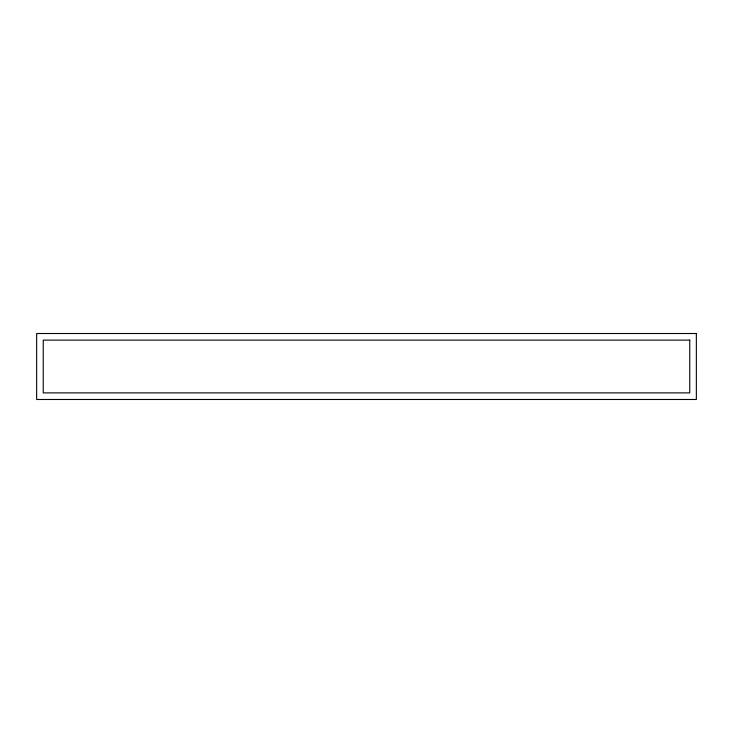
<?xml version="1.0" encoding="UTF-8"?>
<svg xmlns="http://www.w3.org/2000/svg" width="733" height="733" viewBox="0 0 733 733"><rect width="100%" height="100%" fill="white"/><g stroke="black" fill="none" stroke-linecap="round" stroke-linejoin="round"><path stroke-width="1.1" d="M696.35 333.515L36.65 333.515L36.65 399.485L696.35 399.485L696.35 333.515M689.753 340.112L43.247 340.112L43.247 392.888L689.753 392.888L689.753 340.112"/></g></svg>
